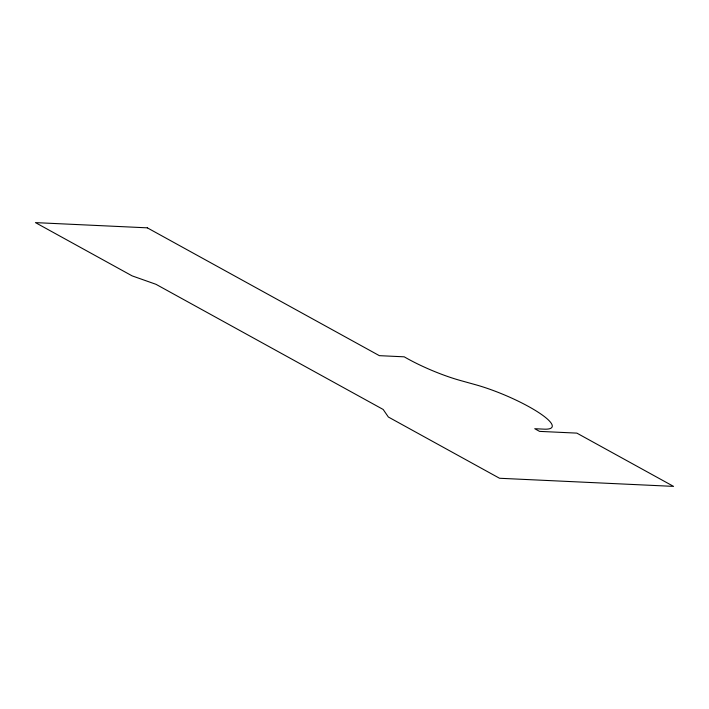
<?xml version="1.0" encoding="UTF-8"?>
<svg xmlns="http://www.w3.org/2000/svg" width="709" height="709" viewBox="0 0 709 709"><rect width="100%" height="100%" fill="white"/><g stroke="black" fill="none" stroke-linecap="round" stroke-linejoin="round"><path stroke-width="1.06" d="M147.312 227.837L35.45 222.617L132.14 275.881L155.962 284.3L383.17 409.465L388.355 417.016L499.544 478.265L673.55 486.383L576.86 433.119L539.576 431.382L534.746 428.715L544.06 429.149A55.958 10.963 22.9 0 0 538.379 412.354A55.958 10.963 22.9 0 0 475.686 384.757L460.495 380.529A55.736 10.919 22.9 0 1 404.219 356.822L379.359 355.661L147.312 227.837"/></g></svg>
